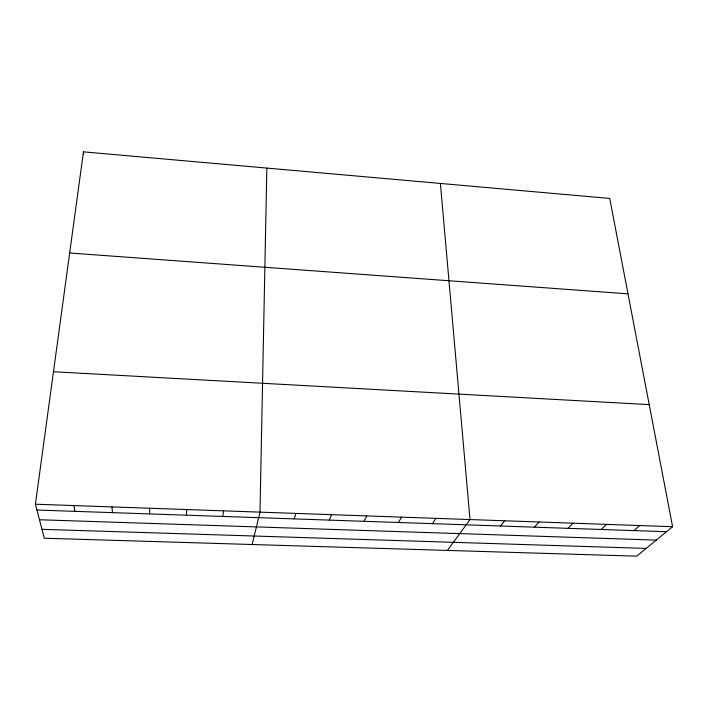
<?xml version="1.0" encoding="UTF-8"?>
<svg xmlns="http://www.w3.org/2000/svg" width="708" height="708" viewBox="0 0 708 708"><rect width="100%" height="100%" fill="white"/><g stroke="black" fill="none" stroke-linecap="round" stroke-linejoin="round"><path stroke-width="1.06" d="M266.845 168.079L259.986 512.141L252.154 544.514M186.39 515.176L186.815 509.556M35.4 504.211L83.456 151.848L609.721 198.435L672.6 526.708L636.74 556.152L44.33 538.222L35.4 504.211L672.6 526.708M222.719 516.433L223.604 510.857M294.183 518.893L295.962 513.406M329.326 520.106L331.539 514.663M364.089 521.3L366.726 515.911M398.48 522.486L401.524 517.132M432.5 523.655L435.951 518.353M447.456 550.426L470.006 519.557L440.394 183.443M500.468 526L504.707 520.778M534.39 527.168L539.027 521.991M567.958 528.318L572.967 523.185M601.154 529.46L606.544 524.371M634.005 530.593L639.749 525.548M41.993 529.327L646.165 548.408M39.48 519.752L656.281 540.107M36.931 510.034L666.502 531.717M53.472 371.727L649.218 404.622M69.667 252.995L627.996 293.847M73.906 505.574L74.933 511.344M111.97 506.91L112.501 512.636M83.456 151.848L83.641 153.972M149.609 508.247L149.654 513.911"/></g></svg>
